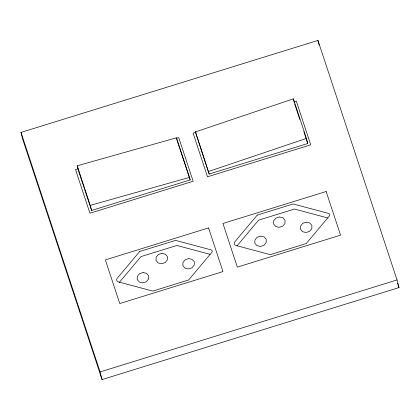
<?xml version="1.0" encoding="UTF-8"?>
<svg xmlns="http://www.w3.org/2000/svg" width="420" height="420" viewBox="0 0 420 420"><rect width="100%" height="100%" fill="white"/><g stroke="black" fill="none" stroke-linecap="round" stroke-linejoin="round"><path stroke-width="0.63" d="M119.364 282.371L140.973 256.604L176.894 245.474L210.042 254.341M236.943 245.947L258.557 220.18L294.478 209.05L327.626 217.922M195.447 131.917L293.36 98.837L306.427 138.416L307.734 143.509L209.171 174.043L195.447 131.917L209.171 174.043M208.514 171.497L306.427 138.416M161.879 253.381L158.345 254.536L156.114 257.229L156.03 260.432L158.13 262.915L161.611 263.739L165.144 262.579L167.381 259.885L167.465 256.688L165.359 254.2L162.078 253.423M279.463 216.956L275.93 218.111L273.698 220.804L273.614 224.007L275.714 226.49L279.195 227.315L282.728 226.154L284.965 223.461L285.044 220.264L282.944 217.775L279.657 217.004M143.062 272.533L139.529 273.688L137.298 276.381L137.214 279.584L139.314 282.067L142.795 282.891L146.328 281.731L148.565 279.038L148.643 275.84L146.543 273.352L143.257 272.58M188.738 258.584L185.204 259.738L182.973 262.432L182.889 265.634L184.989 268.123L188.47 268.942L192.003 267.787L194.24 265.094L194.323 261.891L192.224 259.408L188.937 258.631M260.647 236.108L257.113 237.263L254.877 239.957L254.798 243.159L256.898 245.642L260.379 246.466L263.912 245.306L266.144 242.613L266.228 239.416L264.127 236.927L260.841 236.156M306.322 222.159L302.788 223.319L300.557 226.013L300.473 229.21L302.573 231.698L306.054 232.517L309.587 231.362L311.824 228.669L311.903 225.466L309.803 222.983L306.516 222.206M21 132.416L317.951 40.425L397.036 279.946L399 287.584L102.05 379.575L22.964 140.054L21 132.416L100.086 371.936L102.05 379.575M78.026 168.803L75.521 169.575L89.933 213.218L193.148 181.246L178.736 137.603L176.237 138.38M196.234 132.185L193.106 133.15L207.517 176.794L310.732 144.821L296.32 101.178L294.441 101.761M91.586 210.467L190.155 179.933L189.499 177.387L176.431 137.807L77.207 165.795L78.514 170.888L91.586 210.467L90.279 205.375L77.207 165.795M100.086 371.936L397.036 279.946M90.279 205.375L189.499 177.387M397.562 283.232L399 287.584M294.667 103.929L299.77 119.39M303.854 131.759L307.734 143.509M177.083 140.353L190.155 179.933M317.951 40.425L319.158 45.129M293.36 98.837L294.378 102.795M176.431 137.807L176.951 139.844M139.666 251.512L117.222 278.271A2.809 2.394 -14.4 0 0 118.43 281.915L152.733 291.092L188.654 279.967L211.853 252.304A1.874 1.596 -14.4 0 0 211.055 249.874L175.586 240.382L139.666 251.512M257.25 215.087L234.806 241.847A2.809 2.394 -14.4 0 0 236.009 245.49L270.317 254.667L306.238 243.542L329.438 215.88A1.874 1.596 -14.4 0 0 328.634 213.449L293.171 203.957L257.25 215.087M208.561 227.929L105.347 259.901L119.758 303.544L222.973 271.572L208.561 227.929M326.146 191.504L222.931 223.482L237.342 267.12L340.557 235.148L326.146 191.504"/></g></svg>
